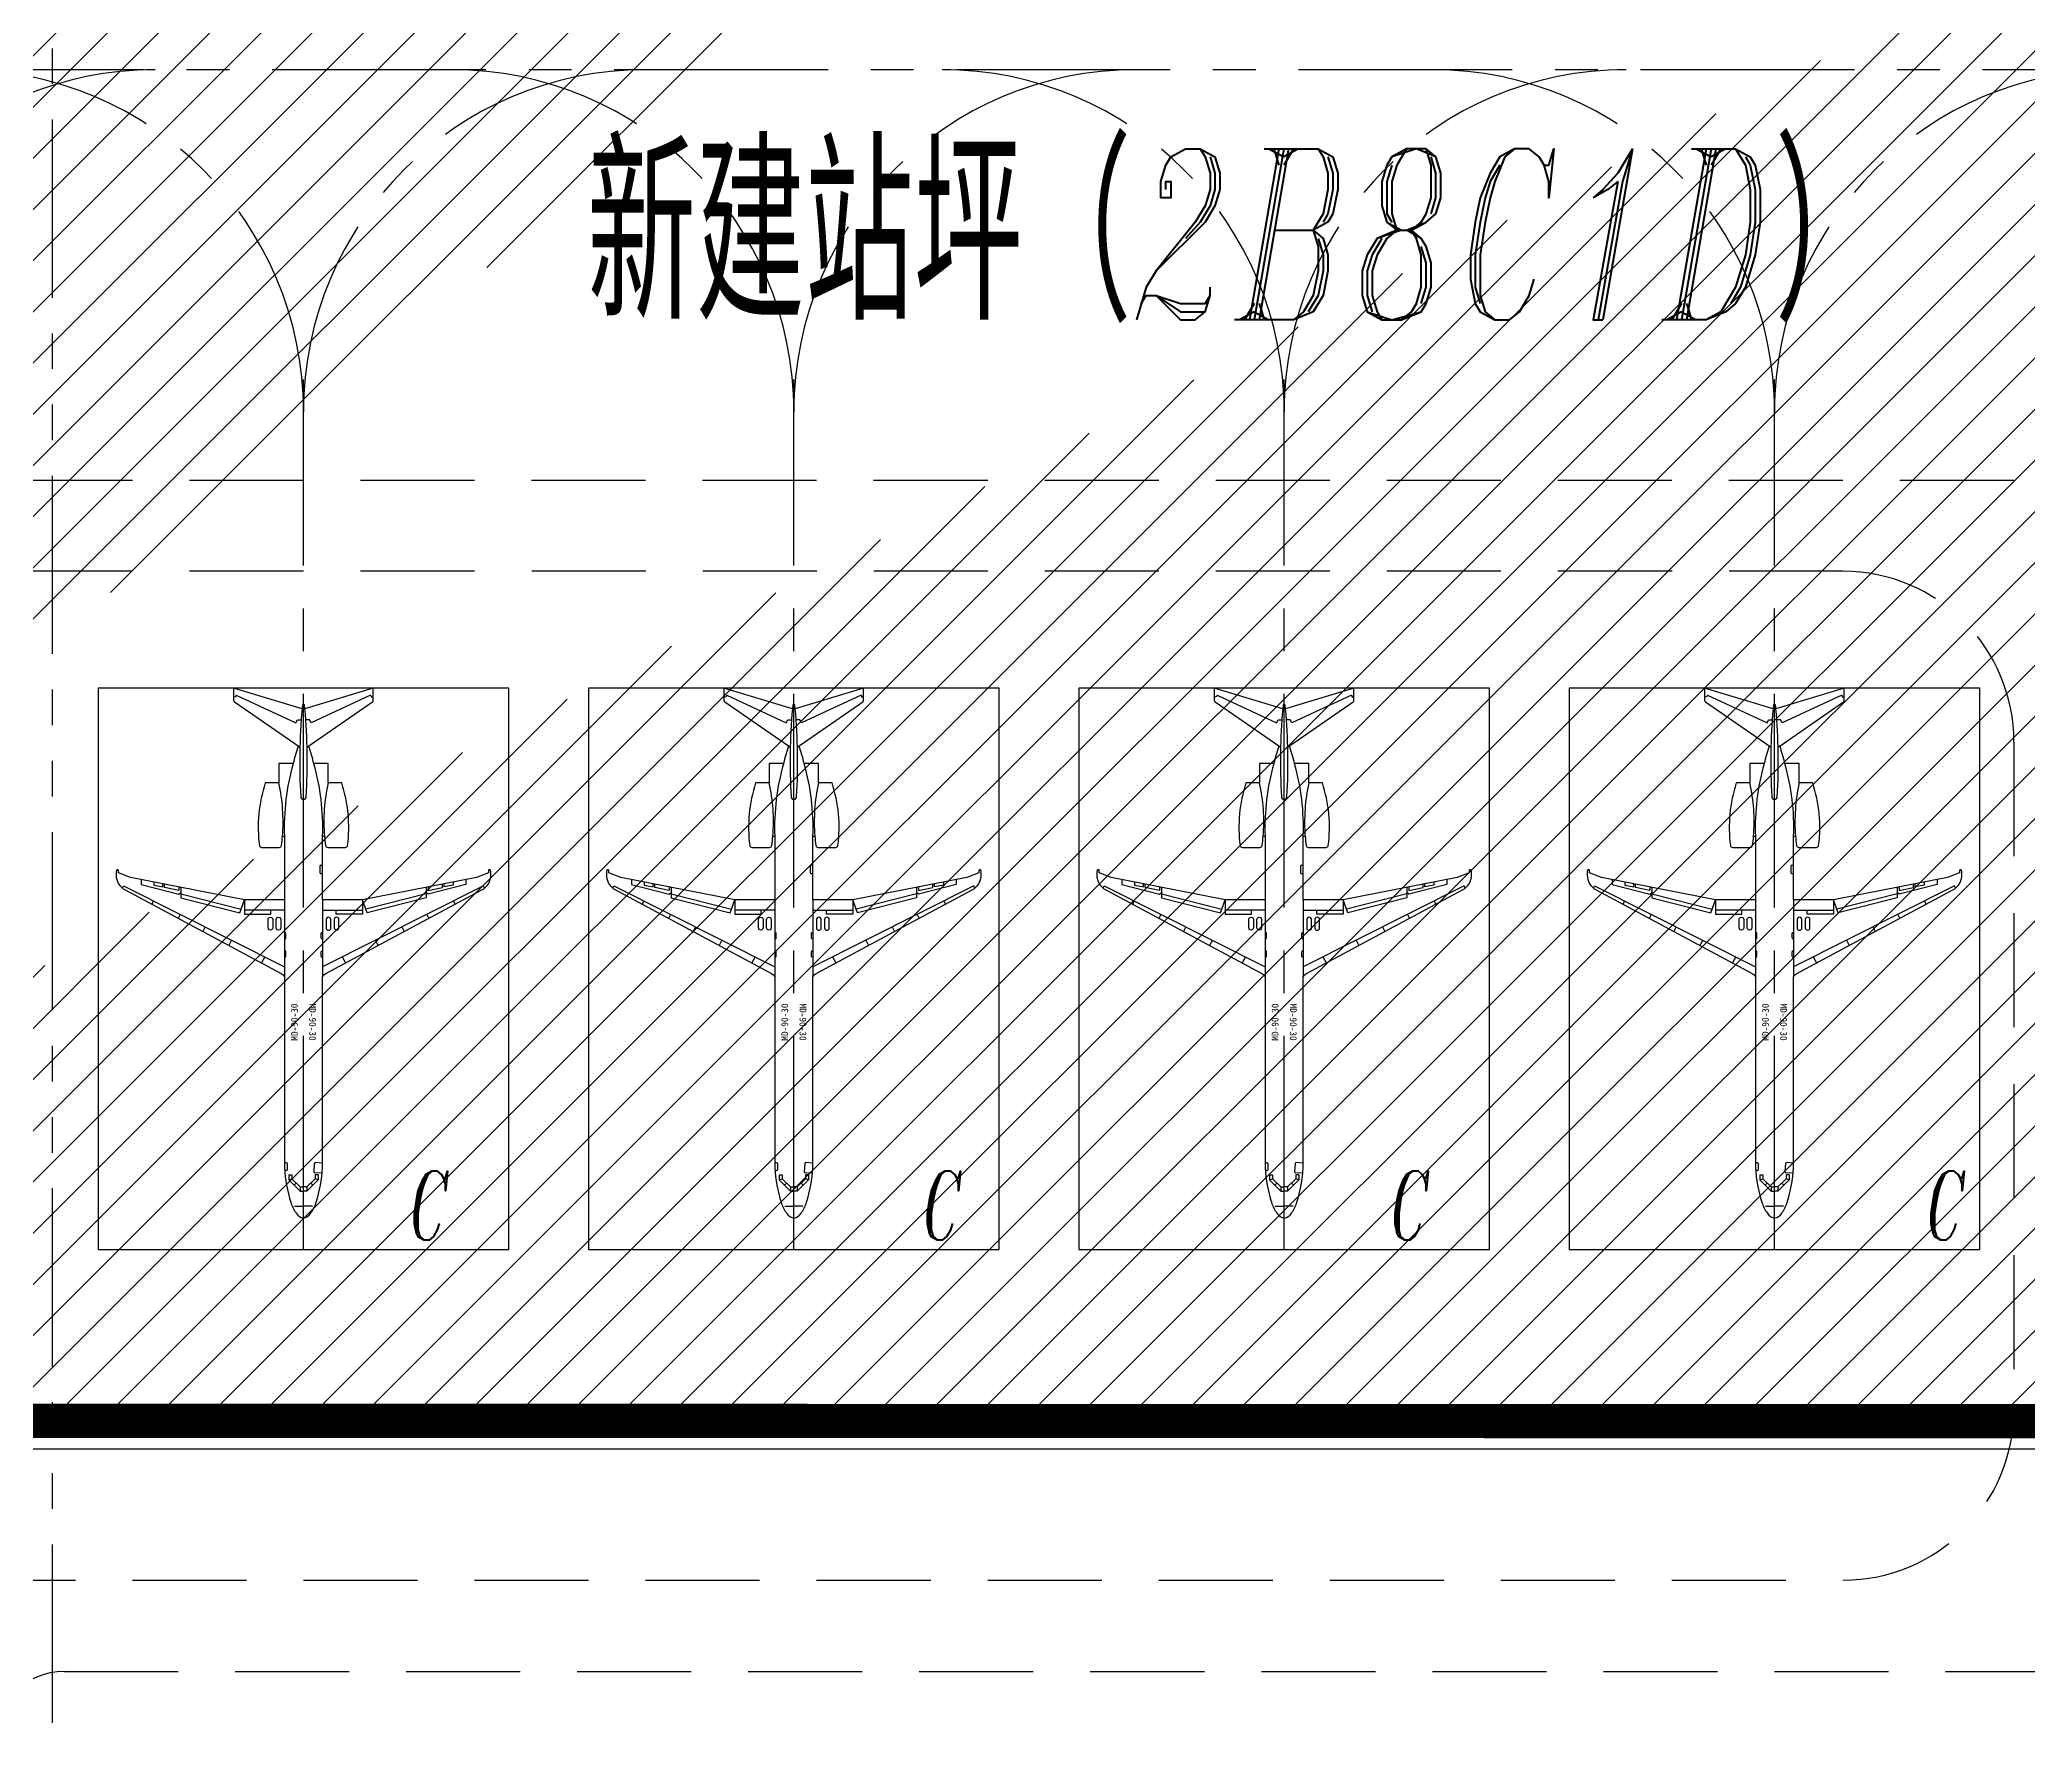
# Model space of a CAD drawing. Header units: millimetres. Extents: x -2699 to 2556, y 623 to 2108.
# Drawn here: x -9.4 to 165, y 1185.8 to 1335.9 of the extents above; entities that cross this region are included whole.
import ezdxf
from ezdxf.enums import TextEntityAlignment as Align

# ---------------------------------------------------------------- set-up
doc = ezdxf.new("R2010")
doc.units = ezdxf.units.MM
for name, pattern in [('CENTER', [2, 1.25, -0.25, 0.25, -0.25]), ('DASHED', [0.75, 0.5, -0.25]), ('PHANTOM2', [1.25, 0.625, -0.125, 0.125, -0.125, 0.125, -0.125])]:
    doc.linetypes.add(name, pattern=pattern)
for name, color, linetype in [('1', 8, 'Continuous'), ('2', 8, 'Continuous'), ('FGW', 8, 'Continuous'), ('HZ', 7, 'Continuous'), ('征地线', 6, 'PHANTOM2'), ('服务车道', 6, 'DASHED'), ('标注wj', 7, 'Continuous'), ('道面边线', 3, 'Continuous'), ('飞机', 8, 'Continuous'), ('飞机滑行线', 1, 'CENTER')]:
    doc.layers.add(name, color=color, linetype=linetype)
doc.layers.add('纵断_分栏线', color=5, linetype='Continuous', lineweight=0)
doc.styles.add('ITALICT', font='italict.shx', dxfattribs={"width": 0.67, "bigfont": 'tssdchn.shx'})
doc.styles.get("Standard").update_dxf_attribs({"font": 'SimSun.ttf'})
doc.dimstyles.new('标注', dxfattribs={"dimtxt": 2.5, "dimasz": 1.2, "dimexe": 0, "dimexo": 0, "dimgap": 0.3, "dimtad": 1, "dimdec": 1, "dimzin": 0, "dimdsep": 46, "dimtxsty": 'Standard', "dimblk": 'ARCHTICK', "dimcen": 0.09, "dimadec": 0, "dimazin": 0, "dimtfac": 1, "dimtdec": 1, "dimtofl": 0, "dimtmove": 0, "dimatfit": 3, "dimldrblk": 'ARCHTICK', "dimfxl": 0, "dimtolj": 1, "dimtzin": 0, "dimarcsym": 0})

# ---------------------------------------------------------------- blocks, each defined once
blk = doc.blocks.new('*U146')
at = {"color": 7}
blk.add_lwpolyline([(-45.28, -6.04), (-41.42, -0.48, 0.015916), (-39.87, -0.91), (-39.87, -2.16), (-38.18, -2.16), (-38.18, -3.35, 0.111009), (-32.69, -3.87, 0.377813), (-32.52, -3.67), (-32.52, -2.13, 0.378085), (-32.69, -1.93, 0.012851), (-33.52, -1.84), (-33.52, -1.68), (-27.93, -1.68), (-27.93, -5.17), (-29.88, -15.18), (-30.28, -16.23), (-30.52, -16.23, 0.490513), (-30.52, -16.4, 0.092414), (-30.26, -16.43), (-30.11, -16.43, 0.276654), (-28.79, -15.64), (-21.46, -1.95, -0.180843), (-21.16, -1.68), (-4.41, -1.68, 0.06315), (-1.39, -1.11, 0.086751), (-0.43, -0.63, 0.216879), (0, 0, 0.216879), (-0.43, 0.63, 0.086751), (-1.39, 1.11, 0.06315), (-4.41, 1.67), (-21.16, 1.67, -0.180843), (-21.46, 1.95), (-28.79, 15.64, 0.276654), (-30.11, 16.43), (-30.26, 16.43, 0.092414), (-30.52, 16.4, 0.490513), (-30.52, 16.23), (-30.28, 16.23), (-29.88, 15.18), (-27.93, 5.17), (-27.93, 1.67), (-33.52, 1.67), (-33.52, 1.84, 0.012851), (-32.69, 1.93, 0.378085), (-32.52, 2.13), (-32.52, 3.67, 0.377813), (-32.69, 3.87, 0.111009), (-38.18, 3.35), (-38.18, 2.16), (-39.87, 2.16), (-39.87, 0.91, 0.015916), (-41.42, 0.48), (-45.28, 6.04, 0.245694), (-45.45, 6.12), (-46.5, 6.12), (-44.68, 0.12, 0.001661), (-45.03, 0.08), (-45.03, 0), (-45.03, -0.08, 0.001661), (-44.68, -0.12), (-46.5, -6.13), (-45.45, -6.13, 0.245694)], format="xyb", close=True, dxfattribs=at)
at = {"layer": '1', "color": 7}
for p, q in [((-28.94, 15.87), (-29.14, 15.78)), ((-29.14, 15.78), (-22.05, 1.67)), ((-29.7, 14.25), (-29.27, 14.25)), ((-29.27, 14.25), (-28.42, 10.93)), ((-29.48, 13.12), (-29.22, 13.12)), ((-29.05, 12.34), (-29.33, 12.34)), ((-29.22, 13.12), (-29.05, 12.34)), ((-27.82, 13.15), (-27.53, 13.3)), ((-29.01, 12.19), (-29.3, 12.19)), ((-29.05, 10.93), (-28.73, 10.93)), ((-29.02, 10.76), (-28.11, 10.76)), ((-28.73, 10.93), (-29.01, 12.19)), ((-28.42, 10.93), (-28.58, 10.76)), ((-28.45, 10.76), (-27.09, 5.47)), ((-28.11, 10.76), (-26.78, 5.58)), ((-26.65, 10.82), (-26.3, 11)), ((-25.54, 8.62), (-25.14, 8.83)), ((-45.87, 5.89), (-45.7, 5.97)), ((-45.87, 5.89), (-43.46, 0.66)), ((-45.7, 5.97), (-45.76, 6.12)), ((-26.78, 5.58), (-27.93, 5.17)), ((-24.38, 6.3), (-23.92, 6.55)), ((-27.93, 5.17), (-26.67, 5.17)), ((-27.02, 1.67), (-27.02, 5.17)), ((-26.67, 5.17), (-26.67, 2.87)), ((-22.92, 3.39), (-22.39, 3.68)), ((-26.67, 2.87), (-27.02, 2.87)), ((-43.46, 0.66), (-43.72, 0.52)), ((-43.72, 0.52), (-43.72, 0.19)), ((-41.42, 0.48), (-41.3, 0.31)), ((-30.96, 1.52), (-30.96, 1.67)), ((-30.86, 1.42), (-30.34, 1.42)), ((-30.24, 1.52), (-30.24, 1.67)), ((-27.93, 1.67), (-21.16, 1.67)), ((-25.04, 1.59), (-25.04, 1.67)), ((-24.58, 1.54), (-24.99, 1.54)), ((-24.53, 1.59), (-24.53, 1.67)), ((-23.42, 1.59), (-23.42, 1.67)), ((-22.96, 1.54), (-23.37, 1.54)), ((-22.91, 1.59), (-22.91, 1.67)), ((-4.83, 1.67), (-4.87, 1.05)), ((-4.77, 0.95), (-4.08, 0.91)), ((-3.94, 1.64), (-3.98, 1)), ((-3.8, 1.29), (-3.35, 1.29)), ((-3.8, 1.29), (-3.8, 1.03)), ((-3.8, 1.03), (-3.44, 1.03)), ((-3.35, 1.29), (-3.44, 1.03)), ((-3.44, 1.03), (-2.74, 0.29)), ((-3.35, 1.29), (-2.38, 0.29)), ((-3.08, 0.65), (-2.9, 0.83)), ((-2.74, 0.29), (-2.74, 0)), ((-2.74, 0.29), (-2.38, 0.29)), ((-2.74, -0.29), (-2.74, 0)), ((-2.38, 0.29), (-2.38, 0)), ((-2.38, -0.29), (-2.38, 0)), ((-1.06, 0.78), (-1.06, 0)), ((-1.06, -0.78), (-1.06, 0)), ((-45.87, -5.89), (-43.46, -0.66)), ((-43.72, -0.52), (-43.72, -0.19)), ((-43.46, -0.66), (-43.72, -0.52)), ((-41.42, -0.48), (-41.3, -0.31)), ((-29.14, -15.78), (-22.05, -1.68)), ((-27.93, -1.68), (-21.16, -1.68)), ((-27.02, -1.68), (-27.02, -5.17)), ((-25.04, -1.59), (-25.04, -1.68)), ((-24.58, -1.54), (-24.99, -1.54)), ((-24.53, -1.59), (-24.53, -1.68)), ((-23.42, -1.59), (-23.42, -1.68)), ((-22.96, -1.54), (-23.37, -1.54)), ((-22.91, -1.59), (-22.91, -1.68)), ((-4.84, -1.51), (-4.84, -1.68)), ((-4.28, -1.41), (-4.74, -1.41)), ((-4.18, -1.51), (-4.18, -1.66)), ((-3.8, -1.03), (-3.44, -1.03)), ((-3.8, -1.29), (-3.8, -1.03)), ((-3.8, -1.29), (-3.35, -1.29)), ((-3.44, -1.03), (-2.74, -0.29)), ((-3.35, -1.29), (-3.44, -1.03)), ((-3.35, -1.29), (-2.38, -0.29)), ((-3.08, -0.65), (-2.9, -0.83)), ((-2.74, -0.29), (-2.38, -0.29)), ((-26.67, -2.87), (-27.02, -2.87)), ((-26.67, -5.17), (-26.67, -2.87)), ((-22.92, -3.39), (-22.39, -3.68)), ((-26.78, -5.58), (-27.93, -5.17)), ((-27.93, -5.17), (-26.67, -5.17)), ((-45.87, -5.89), (-45.7, -5.97)), ((-45.7, -5.97), (-45.76, -6.13)), ((-28.45, -10.76), (-27.09, -5.47)), ((-28.11, -10.76), (-26.78, -5.58)), ((-24.38, -6.3), (-23.92, -6.55)), ((-25.54, -8.62), (-25.14, -8.83)), ((-29.01, -12.19), (-29.3, -12.19)), ((-29.27, -14.25), (-28.42, -10.93)), ((-29.05, -10.93), (-28.73, -10.93)), ((-29.02, -10.76), (-28.11, -10.76)), ((-28.73, -10.93), (-29.01, -12.19)), ((-28.42, -10.93), (-28.58, -10.76)), ((-26.65, -10.82), (-26.3, -11)), ((-29.48, -13.12), (-29.22, -13.12)), ((-29.05, -12.34), (-29.33, -12.34)), ((-29.22, -13.12), (-29.05, -12.34)), ((-27.82, -13.15), (-27.53, -13.3)), ((-29.7, -14.25), (-29.27, -14.25)), ((-28.94, -15.87), (-29.14, -15.78))]:
    blk.add_line(p, q, dxfattribs=at)
for centre, radius, start, end in [((-34.78, 17.88), 16.09, 257.7807, 274.5014), ((-39.99, -52.92), 53.25, 86.7652, 95.048), ((-34.23, -19.12), 20.81, 88.0227, 105.7176), ((-36.98, 0), 0.238, 359.933, 92.4485), ((-36.98, 0), 0.238, 267.5515, 0.067), ((-30.86, 1.52), 0.1, 180, 270), ((-30.34, 1.52), 0.1, 270, 0), ((-24.99, 1.59), 0.05, 180, 270), ((-24.58, 1.59), 0.05, 270, 0), ((-23.37, 1.59), 0.05, 180, 270), ((-22.96, 1.59), 0.05, 270, 0), ((-4.77, 1.05), 0.1, 176.4884, 266.4884), ((-4.08, 1.01), 0.1, 266.4884, 356.4884), ((-39.99, 52.92), 53.25, 264.952, 273.2348), ((-34.23, 19.12), 20.81, 254.2824, 271.9773), ((-24.99, -1.59), 0.05, 90, 180), ((-24.58, -1.59), 0.05, 0, 90), ((-23.37, -1.59), 0.05, 90, 180), ((-22.96, -1.59), 0.05, 0, 90), ((-4.74, -1.51), 0.1, 90, 180), ((-4.28, -1.51), 0.1, 0, 90), ((-34.78, -17.88), 16.09, 85.4986, 102.2193)]:
    blk.add_arc(centre, radius, start, end, dxfattribs=at)
at = {"layer": '2', "color": 7}
for points in [[(-26.19, 2.69), (-25.47, 2.69, 1), (-25.47, 3.11), (-26.19, 3.11, 1)], [(-26.19, 1.98), (-25.47, 1.98, 1), (-25.47, 2.4), (-26.19, 2.4, 1)], [(-26.19, -1.98), (-25.47, -1.98, -1), (-25.47, -2.4), (-26.19, -2.4, -1)], [(-26.19, -2.69), (-25.47, -2.69, -1), (-25.47, -3.11), (-26.19, -3.11, -1)]]:
    blk.add_lwpolyline(points, format="xyb", close=True, dxfattribs=at)
at = {"layer": '1', "color": 7}
blk.add_text('MD-90-30', height=0.6, dxfattribs=at).set_placement((-17.2, 0.8), align=Align.MIDDLE_CENTER)
blk.add_text('MD-90-30', height=0.6, rotation=180, dxfattribs=at).set_placement((-17.2, -0.8), align=Align.MIDDLE_CENTER)
blk = doc.blocks.new('*U147')
at = {"color": 7}
blk.add_lwpolyline([(-45.28, -6.04), (-41.42, -0.48, 0.015916), (-39.87, -0.91), (-39.87, -2.16), (-38.18, -2.16), (-38.18, -3.35, 0.111009), (-32.69, -3.87, 0.377813), (-32.52, -3.67), (-32.52, -2.13, 0.378085), (-32.69, -1.93, 0.012851), (-33.52, -1.84), (-33.52, -1.68), (-27.93, -1.68), (-27.93, -5.17), (-29.88, -15.18), (-30.28, -16.23), (-30.52, -16.23, 0.490513), (-30.52, -16.4, 0.092414), (-30.26, -16.43), (-30.11, -16.43, 0.276654), (-28.79, -15.64), (-21.46, -1.95, -0.180843), (-21.16, -1.68), (-4.41, -1.68, 0.06315), (-1.39, -1.11, 0.086751), (-0.43, -0.63, 0.216879), (0, 0, 0.216879), (-0.43, 0.63, 0.086751), (-1.39, 1.11, 0.06315), (-4.41, 1.67), (-21.16, 1.67, -0.180843), (-21.46, 1.95), (-28.79, 15.64, 0.276654), (-30.11, 16.43), (-30.26, 16.43, 0.092414), (-30.52, 16.4, 0.490513), (-30.52, 16.23), (-30.28, 16.23), (-29.88, 15.18), (-27.93, 5.17), (-27.93, 1.67), (-33.52, 1.67), (-33.52, 1.84, 0.012851), (-32.69, 1.93, 0.378085), (-32.52, 2.13), (-32.52, 3.67, 0.377813), (-32.69, 3.87, 0.111009), (-38.18, 3.35), (-38.18, 2.16), (-39.87, 2.16), (-39.87, 0.91, 0.015916), (-41.42, 0.48), (-45.28, 6.04, 0.245694), (-45.45, 6.12), (-46.5, 6.12), (-44.68, 0.12, 0.001661), (-45.03, 0.08), (-45.03, 0), (-45.03, -0.08, 0.001661), (-44.68, -0.12), (-46.5, -6.13), (-45.45, -6.13, 0.245694)], format="xyb", close=True, dxfattribs=at)
at = {"layer": '1', "color": 7}
for p, q in [((-28.94, 15.87), (-29.14, 15.78)), ((-29.14, 15.78), (-22.05, 1.67)), ((-29.7, 14.25), (-29.27, 14.25)), ((-29.27, 14.25), (-28.42, 10.93)), ((-29.48, 13.12), (-29.22, 13.12)), ((-29.05, 12.34), (-29.33, 12.34)), ((-29.22, 13.12), (-29.05, 12.34)), ((-27.82, 13.15), (-27.53, 13.3)), ((-29.01, 12.19), (-29.3, 12.19)), ((-29.05, 10.93), (-28.73, 10.93)), ((-29.02, 10.76), (-28.11, 10.76)), ((-28.73, 10.93), (-29.01, 12.19)), ((-28.42, 10.93), (-28.58, 10.76)), ((-28.45, 10.76), (-27.09, 5.47)), ((-28.11, 10.76), (-26.78, 5.58)), ((-26.65, 10.82), (-26.3, 11)), ((-25.54, 8.62), (-25.14, 8.83)), ((-45.87, 5.89), (-45.7, 5.97)), ((-45.87, 5.89), (-43.46, 0.66)), ((-45.7, 5.97), (-45.76, 6.12)), ((-26.78, 5.58), (-27.93, 5.17)), ((-24.38, 6.3), (-23.92, 6.55)), ((-27.93, 5.17), (-26.67, 5.17)), ((-27.02, 1.67), (-27.02, 5.17)), ((-26.67, 5.17), (-26.67, 2.87)), ((-22.92, 3.39), (-22.39, 3.68)), ((-26.67, 2.87), (-27.02, 2.87)), ((-43.46, 0.66), (-43.72, 0.52)), ((-43.72, 0.52), (-43.72, 0.19)), ((-41.42, 0.48), (-41.3, 0.31)), ((-30.96, 1.52), (-30.96, 1.67)), ((-30.86, 1.42), (-30.34, 1.42)), ((-30.24, 1.52), (-30.24, 1.67)), ((-27.93, 1.67), (-21.16, 1.67)), ((-25.04, 1.59), (-25.04, 1.67)), ((-24.58, 1.54), (-24.99, 1.54)), ((-24.53, 1.59), (-24.53, 1.67)), ((-23.42, 1.59), (-23.42, 1.67)), ((-22.96, 1.54), (-23.37, 1.54)), ((-22.91, 1.59), (-22.91, 1.67)), ((-4.83, 1.67), (-4.87, 1.05)), ((-4.77, 0.95), (-4.08, 0.91)), ((-3.94, 1.64), (-3.98, 1)), ((-3.8, 1.29), (-3.35, 1.29)), ((-3.8, 1.29), (-3.8, 1.03)), ((-3.8, 1.03), (-3.44, 1.03)), ((-3.35, 1.29), (-3.44, 1.03)), ((-3.44, 1.03), (-2.74, 0.29)), ((-3.35, 1.29), (-2.38, 0.29)), ((-3.08, 0.65), (-2.9, 0.83)), ((-2.74, 0.29), (-2.74, 0)), ((-2.74, 0.29), (-2.38, 0.29)), ((-2.74, -0.29), (-2.74, 0)), ((-2.38, 0.29), (-2.38, 0)), ((-2.38, -0.29), (-2.38, 0)), ((-1.06, 0.78), (-1.06, 0)), ((-1.06, -0.78), (-1.06, 0)), ((-45.87, -5.89), (-43.46, -0.66)), ((-43.72, -0.52), (-43.72, -0.19)), ((-43.46, -0.66), (-43.72, -0.52)), ((-41.42, -0.48), (-41.3, -0.31)), ((-29.14, -15.78), (-22.05, -1.68)), ((-27.93, -1.68), (-21.16, -1.68)), ((-27.02, -1.68), (-27.02, -5.17)), ((-25.04, -1.59), (-25.04, -1.68)), ((-24.58, -1.54), (-24.99, -1.54)), ((-24.53, -1.59), (-24.53, -1.68)), ((-23.42, -1.59), (-23.42, -1.68)), ((-22.96, -1.54), (-23.37, -1.54)), ((-22.91, -1.59), (-22.91, -1.68)), ((-4.84, -1.51), (-4.84, -1.68)), ((-4.28, -1.41), (-4.74, -1.41)), ((-4.18, -1.51), (-4.18, -1.66)), ((-3.8, -1.03), (-3.44, -1.03)), ((-3.8, -1.29), (-3.8, -1.03)), ((-3.8, -1.29), (-3.35, -1.29)), ((-3.44, -1.03), (-2.74, -0.29)), ((-3.35, -1.29), (-3.44, -1.03)), ((-3.35, -1.29), (-2.38, -0.29)), ((-3.08, -0.65), (-2.9, -0.83)), ((-2.74, -0.29), (-2.38, -0.29)), ((-26.67, -2.87), (-27.02, -2.87)), ((-26.67, -5.17), (-26.67, -2.87)), ((-22.92, -3.39), (-22.39, -3.68)), ((-26.78, -5.58), (-27.93, -5.17)), ((-27.93, -5.17), (-26.67, -5.17)), ((-45.87, -5.89), (-45.7, -5.97)), ((-45.7, -5.97), (-45.76, -6.13)), ((-28.45, -10.76), (-27.09, -5.47)), ((-28.11, -10.76), (-26.78, -5.58)), ((-24.38, -6.3), (-23.92, -6.55)), ((-25.54, -8.62), (-25.14, -8.83)), ((-29.01, -12.19), (-29.3, -12.19)), ((-29.27, -14.25), (-28.42, -10.93)), ((-29.05, -10.93), (-28.73, -10.93)), ((-29.02, -10.76), (-28.11, -10.76)), ((-28.73, -10.93), (-29.01, -12.19)), ((-28.42, -10.93), (-28.58, -10.76)), ((-26.65, -10.82), (-26.3, -11)), ((-29.48, -13.12), (-29.22, -13.12)), ((-29.05, -12.34), (-29.33, -12.34)), ((-29.22, -13.12), (-29.05, -12.34)), ((-27.82, -13.15), (-27.53, -13.3)), ((-29.7, -14.25), (-29.27, -14.25)), ((-28.94, -15.87), (-29.14, -15.78))]:
    blk.add_line(p, q, dxfattribs=at)
for centre, radius, start, end in [((-34.78, 17.88), 16.09, 257.7807, 274.5014), ((-39.99, -52.92), 53.25, 86.7652, 95.048), ((-34.23, -19.12), 20.81, 88.0227, 105.7176), ((-36.98, 0), 0.238, 359.933, 92.4485), ((-36.98, 0), 0.238, 267.5515, 0.067), ((-30.86, 1.52), 0.1, 180, 270), ((-30.34, 1.52), 0.1, 270, 0), ((-24.99, 1.59), 0.05, 180, 270), ((-24.58, 1.59), 0.05, 270, 0), ((-23.37, 1.59), 0.05, 180, 270), ((-22.96, 1.59), 0.05, 270, 0), ((-4.77, 1.05), 0.1, 176.4884, 266.4884), ((-4.08, 1.01), 0.1, 266.4884, 356.4884), ((-39.99, 52.92), 53.25, 264.952, 273.2348), ((-34.23, 19.12), 20.81, 254.2824, 271.9773), ((-24.99, -1.59), 0.05, 90, 180), ((-24.58, -1.59), 0.05, 0, 90), ((-23.37, -1.59), 0.05, 90, 180), ((-22.96, -1.59), 0.05, 0, 90), ((-4.74, -1.51), 0.1, 90, 180), ((-4.28, -1.51), 0.1, 0, 90), ((-34.78, -17.88), 16.09, 85.4986, 102.2193)]:
    blk.add_arc(centre, radius, start, end, dxfattribs=at)
at = {"layer": '2', "color": 7}
for points in [[(-26.19, 2.69), (-25.47, 2.69, 1), (-25.47, 3.11), (-26.19, 3.11, 1)], [(-26.19, 1.98), (-25.47, 1.98, 1), (-25.47, 2.4), (-26.19, 2.4, 1)], [(-26.19, -1.98), (-25.47, -1.98, -1), (-25.47, -2.4), (-26.19, -2.4, -1)], [(-26.19, -2.69), (-25.47, -2.69, -1), (-25.47, -3.11), (-26.19, -3.11, -1)]]:
    blk.add_lwpolyline(points, format="xyb", close=True, dxfattribs=at)
at = {"layer": '1', "color": 7}
blk.add_text('MD-90-30', height=0.6, dxfattribs=at).set_placement((-17.2, 0.8), align=Align.MIDDLE_CENTER)
blk.add_text('MD-90-30', height=0.6, rotation=180, dxfattribs=at).set_placement((-17.2, -0.8), align=Align.MIDDLE_CENTER)
blk = doc.blocks.new('*U148')
at = {"color": 7}
blk.add_lwpolyline([(-45.28, -6.04), (-41.42, -0.48, 0.015916), (-39.87, -0.91), (-39.87, -2.16), (-38.18, -2.16), (-38.18, -3.35, 0.111009), (-32.69, -3.87, 0.377813), (-32.52, -3.67), (-32.52, -2.13, 0.378085), (-32.69, -1.93, 0.012851), (-33.52, -1.84), (-33.52, -1.68), (-27.93, -1.68), (-27.93, -5.17), (-29.88, -15.18), (-30.28, -16.23), (-30.52, -16.23, 0.490513), (-30.52, -16.4, 0.092414), (-30.26, -16.43), (-30.11, -16.43, 0.276654), (-28.79, -15.64), (-21.46, -1.95, -0.180843), (-21.16, -1.68), (-4.41, -1.68, 0.06315), (-1.39, -1.11, 0.086751), (-0.43, -0.63, 0.216879), (0, 0, 0.216879), (-0.43, 0.63, 0.086751), (-1.39, 1.11, 0.06315), (-4.41, 1.67), (-21.16, 1.67, -0.180843), (-21.46, 1.95), (-28.79, 15.64, 0.276654), (-30.11, 16.43), (-30.26, 16.43, 0.092414), (-30.52, 16.4, 0.490513), (-30.52, 16.23), (-30.28, 16.23), (-29.88, 15.18), (-27.93, 5.17), (-27.93, 1.67), (-33.52, 1.67), (-33.52, 1.84, 0.012851), (-32.69, 1.93, 0.378085), (-32.52, 2.13), (-32.52, 3.67, 0.377813), (-32.69, 3.87, 0.111009), (-38.18, 3.35), (-38.18, 2.16), (-39.87, 2.16), (-39.87, 0.91, 0.015916), (-41.42, 0.48), (-45.28, 6.04, 0.245694), (-45.45, 6.12), (-46.5, 6.12), (-44.68, 0.12, 0.001661), (-45.03, 0.08), (-45.03, 0), (-45.03, -0.08, 0.001661), (-44.68, -0.12), (-46.5, -6.13), (-45.45, -6.13, 0.245694)], format="xyb", close=True, dxfattribs=at)
at = {"layer": '1', "color": 7}
for p, q in [((-28.94, 15.87), (-29.14, 15.78)), ((-29.14, 15.78), (-22.05, 1.67)), ((-29.7, 14.25), (-29.27, 14.25)), ((-29.27, 14.25), (-28.42, 10.93)), ((-29.48, 13.12), (-29.22, 13.12)), ((-29.05, 12.34), (-29.33, 12.34)), ((-29.22, 13.12), (-29.05, 12.34)), ((-27.82, 13.15), (-27.53, 13.3)), ((-29.01, 12.19), (-29.3, 12.19)), ((-29.05, 10.93), (-28.73, 10.93)), ((-29.02, 10.76), (-28.11, 10.76)), ((-28.73, 10.93), (-29.01, 12.19)), ((-28.42, 10.93), (-28.58, 10.76)), ((-28.45, 10.76), (-27.09, 5.47)), ((-28.11, 10.76), (-26.78, 5.58)), ((-26.65, 10.82), (-26.3, 11)), ((-25.54, 8.62), (-25.14, 8.83)), ((-45.87, 5.89), (-45.7, 5.97)), ((-45.87, 5.89), (-43.46, 0.66)), ((-45.7, 5.97), (-45.76, 6.12)), ((-26.78, 5.58), (-27.93, 5.17)), ((-24.38, 6.3), (-23.92, 6.55)), ((-27.93, 5.17), (-26.67, 5.17)), ((-27.02, 1.67), (-27.02, 5.17)), ((-26.67, 5.17), (-26.67, 2.87)), ((-22.92, 3.39), (-22.39, 3.68)), ((-26.67, 2.87), (-27.02, 2.87)), ((-43.46, 0.66), (-43.72, 0.52)), ((-43.72, 0.52), (-43.72, 0.19)), ((-41.42, 0.48), (-41.3, 0.31)), ((-30.96, 1.52), (-30.96, 1.67)), ((-30.86, 1.42), (-30.34, 1.42)), ((-30.24, 1.52), (-30.24, 1.67)), ((-27.93, 1.67), (-21.16, 1.67)), ((-25.04, 1.59), (-25.04, 1.67)), ((-24.58, 1.54), (-24.99, 1.54)), ((-24.53, 1.59), (-24.53, 1.67)), ((-23.42, 1.59), (-23.42, 1.67)), ((-22.96, 1.54), (-23.37, 1.54)), ((-22.91, 1.59), (-22.91, 1.67)), ((-4.83, 1.67), (-4.87, 1.05)), ((-4.77, 0.95), (-4.08, 0.91)), ((-3.94, 1.64), (-3.98, 1)), ((-3.8, 1.29), (-3.35, 1.29)), ((-3.8, 1.29), (-3.8, 1.03)), ((-3.8, 1.03), (-3.44, 1.03)), ((-3.35, 1.29), (-3.44, 1.03)), ((-3.44, 1.03), (-2.74, 0.29)), ((-3.35, 1.29), (-2.38, 0.29)), ((-3.08, 0.65), (-2.9, 0.83)), ((-2.74, 0.29), (-2.74, 0)), ((-2.74, 0.29), (-2.38, 0.29)), ((-2.74, -0.29), (-2.74, 0)), ((-2.38, 0.29), (-2.38, 0)), ((-2.38, -0.29), (-2.38, 0)), ((-1.06, 0.78), (-1.06, 0)), ((-1.06, -0.78), (-1.06, 0)), ((-45.87, -5.89), (-43.46, -0.66)), ((-43.72, -0.52), (-43.72, -0.19)), ((-43.46, -0.66), (-43.72, -0.52)), ((-41.42, -0.48), (-41.3, -0.31)), ((-29.14, -15.78), (-22.05, -1.68)), ((-27.93, -1.68), (-21.16, -1.68)), ((-27.02, -1.68), (-27.02, -5.17)), ((-25.04, -1.59), (-25.04, -1.68)), ((-24.58, -1.54), (-24.99, -1.54)), ((-24.53, -1.59), (-24.53, -1.68)), ((-23.42, -1.59), (-23.42, -1.68)), ((-22.96, -1.54), (-23.37, -1.54)), ((-22.91, -1.59), (-22.91, -1.68)), ((-4.84, -1.51), (-4.84, -1.68)), ((-4.28, -1.41), (-4.74, -1.41)), ((-4.18, -1.51), (-4.18, -1.66)), ((-3.8, -1.03), (-3.44, -1.03)), ((-3.8, -1.29), (-3.8, -1.03)), ((-3.8, -1.29), (-3.35, -1.29)), ((-3.44, -1.03), (-2.74, -0.29)), ((-3.35, -1.29), (-3.44, -1.03)), ((-3.35, -1.29), (-2.38, -0.29)), ((-3.08, -0.65), (-2.9, -0.83)), ((-2.74, -0.29), (-2.38, -0.29)), ((-26.67, -2.87), (-27.02, -2.87)), ((-26.67, -5.17), (-26.67, -2.87)), ((-22.92, -3.39), (-22.39, -3.68)), ((-26.78, -5.58), (-27.93, -5.17)), ((-27.93, -5.17), (-26.67, -5.17)), ((-45.87, -5.89), (-45.7, -5.97)), ((-45.7, -5.97), (-45.76, -6.13)), ((-28.45, -10.76), (-27.09, -5.47)), ((-28.11, -10.76), (-26.78, -5.58)), ((-24.38, -6.3), (-23.92, -6.55)), ((-25.54, -8.62), (-25.14, -8.83)), ((-29.01, -12.19), (-29.3, -12.19)), ((-29.27, -14.25), (-28.42, -10.93)), ((-29.05, -10.93), (-28.73, -10.93)), ((-29.02, -10.76), (-28.11, -10.76)), ((-28.73, -10.93), (-29.01, -12.19)), ((-28.42, -10.93), (-28.58, -10.76)), ((-26.65, -10.82), (-26.3, -11)), ((-29.48, -13.12), (-29.22, -13.12)), ((-29.05, -12.34), (-29.33, -12.34)), ((-29.22, -13.12), (-29.05, -12.34)), ((-27.82, -13.15), (-27.53, -13.3)), ((-29.7, -14.25), (-29.27, -14.25)), ((-28.94, -15.87), (-29.14, -15.78))]:
    blk.add_line(p, q, dxfattribs=at)
for centre, radius, start, end in [((-34.78, 17.88), 16.09, 257.7807, 274.5014), ((-39.99, -52.92), 53.25, 86.7652, 95.048), ((-34.23, -19.12), 20.81, 88.0227, 105.7176), ((-36.98, 0), 0.238, 359.933, 92.4485), ((-36.98, 0), 0.238, 267.5515, 0.067), ((-30.86, 1.52), 0.1, 180, 270), ((-30.34, 1.52), 0.1, 270, 0), ((-24.99, 1.59), 0.05, 180, 270), ((-24.58, 1.59), 0.05, 270, 0), ((-23.37, 1.59), 0.05, 180, 270), ((-22.96, 1.59), 0.05, 270, 0), ((-4.77, 1.05), 0.1, 176.4884, 266.4884), ((-4.08, 1.01), 0.1, 266.4884, 356.4884), ((-39.99, 52.92), 53.25, 264.952, 273.2348), ((-34.23, 19.12), 20.81, 254.2824, 271.9773), ((-24.99, -1.59), 0.05, 90, 180), ((-24.58, -1.59), 0.05, 0, 90), ((-23.37, -1.59), 0.05, 90, 180), ((-22.96, -1.59), 0.05, 0, 90), ((-4.74, -1.51), 0.1, 90, 180), ((-4.28, -1.51), 0.1, 0, 90), ((-34.78, -17.88), 16.09, 85.4986, 102.2193)]:
    blk.add_arc(centre, radius, start, end, dxfattribs=at)
at = {"layer": '2', "color": 7}
for points in [[(-26.19, 2.69), (-25.47, 2.69, 1), (-25.47, 3.11), (-26.19, 3.11, 1)], [(-26.19, 1.98), (-25.47, 1.98, 1), (-25.47, 2.4), (-26.19, 2.4, 1)], [(-26.19, -1.98), (-25.47, -1.98, -1), (-25.47, -2.4), (-26.19, -2.4, -1)], [(-26.19, -2.69), (-25.47, -2.69, -1), (-25.47, -3.11), (-26.19, -3.11, -1)]]:
    blk.add_lwpolyline(points, format="xyb", close=True, dxfattribs=at)
at = {"layer": '1', "color": 7}
blk.add_text('MD-90-30', height=0.6, dxfattribs=at).set_placement((-17.2, 0.8), align=Align.MIDDLE_CENTER)
blk.add_text('MD-90-30', height=0.6, rotation=180, dxfattribs=at).set_placement((-17.2, -0.8), align=Align.MIDDLE_CENTER)
blk = doc.blocks.new('*U149')
at = {"color": 7}
blk.add_lwpolyline([(-45.28, -6.04), (-41.42, -0.48, 0.015916), (-39.87, -0.91), (-39.87, -2.16), (-38.18, -2.16), (-38.18, -3.35, 0.111009), (-32.69, -3.87, 0.377813), (-32.52, -3.67), (-32.52, -2.13, 0.378085), (-32.69, -1.93, 0.012851), (-33.52, -1.84), (-33.52, -1.68), (-27.93, -1.68), (-27.93, -5.17), (-29.88, -15.18), (-30.28, -16.23), (-30.52, -16.23, 0.490513), (-30.52, -16.4, 0.092414), (-30.26, -16.43), (-30.11, -16.43, 0.276654), (-28.79, -15.64), (-21.46, -1.95, -0.180843), (-21.16, -1.68), (-4.41, -1.68, 0.06315), (-1.39, -1.11, 0.086751), (-0.43, -0.63, 0.216879), (0, 0, 0.216879), (-0.43, 0.63, 0.086751), (-1.39, 1.11, 0.06315), (-4.41, 1.67), (-21.16, 1.67, -0.180843), (-21.46, 1.95), (-28.79, 15.64, 0.276654), (-30.11, 16.43), (-30.26, 16.43, 0.092414), (-30.52, 16.4, 0.490513), (-30.52, 16.23), (-30.28, 16.23), (-29.88, 15.18), (-27.93, 5.17), (-27.93, 1.67), (-33.52, 1.67), (-33.52, 1.84, 0.012851), (-32.69, 1.93, 0.378085), (-32.52, 2.13), (-32.52, 3.67, 0.377813), (-32.69, 3.87, 0.111009), (-38.18, 3.35), (-38.18, 2.16), (-39.87, 2.16), (-39.87, 0.91, 0.015916), (-41.42, 0.48), (-45.28, 6.04, 0.245694), (-45.45, 6.12), (-46.5, 6.12), (-44.68, 0.12, 0.001661), (-45.03, 0.08), (-45.03, 0), (-45.03, -0.08, 0.001661), (-44.68, -0.12), (-46.5, -6.13), (-45.45, -6.13, 0.245694)], format="xyb", close=True, dxfattribs=at)
at = {"layer": '1', "color": 7}
for p, q in [((-28.94, 15.87), (-29.14, 15.78)), ((-29.14, 15.78), (-22.05, 1.67)), ((-29.7, 14.25), (-29.27, 14.25)), ((-29.27, 14.25), (-28.42, 10.93)), ((-29.48, 13.12), (-29.22, 13.12)), ((-29.05, 12.34), (-29.33, 12.34)), ((-29.22, 13.12), (-29.05, 12.34)), ((-27.82, 13.15), (-27.53, 13.3)), ((-29.01, 12.19), (-29.3, 12.19)), ((-29.05, 10.93), (-28.73, 10.93)), ((-29.02, 10.76), (-28.11, 10.76)), ((-28.73, 10.93), (-29.01, 12.19)), ((-28.42, 10.93), (-28.58, 10.76)), ((-28.45, 10.76), (-27.09, 5.47)), ((-28.11, 10.76), (-26.78, 5.58)), ((-26.65, 10.82), (-26.3, 11)), ((-25.54, 8.62), (-25.14, 8.83)), ((-45.87, 5.89), (-45.7, 5.97)), ((-45.87, 5.89), (-43.46, 0.66)), ((-45.7, 5.97), (-45.76, 6.12)), ((-26.78, 5.58), (-27.93, 5.17)), ((-24.38, 6.3), (-23.92, 6.55)), ((-27.93, 5.17), (-26.67, 5.17)), ((-27.02, 1.67), (-27.02, 5.17)), ((-26.67, 5.17), (-26.67, 2.87)), ((-22.92, 3.39), (-22.39, 3.68)), ((-26.67, 2.87), (-27.02, 2.87)), ((-43.46, 0.66), (-43.72, 0.52)), ((-43.72, 0.52), (-43.72, 0.19)), ((-41.42, 0.48), (-41.3, 0.31)), ((-30.96, 1.52), (-30.96, 1.67)), ((-30.86, 1.42), (-30.34, 1.42)), ((-30.24, 1.52), (-30.24, 1.67)), ((-27.93, 1.67), (-21.16, 1.67)), ((-25.04, 1.59), (-25.04, 1.67)), ((-24.58, 1.54), (-24.99, 1.54)), ((-24.53, 1.59), (-24.53, 1.67)), ((-23.42, 1.59), (-23.42, 1.67)), ((-22.96, 1.54), (-23.37, 1.54)), ((-22.91, 1.59), (-22.91, 1.67)), ((-4.83, 1.67), (-4.87, 1.05)), ((-4.77, 0.95), (-4.08, 0.91)), ((-3.94, 1.64), (-3.98, 1)), ((-3.8, 1.29), (-3.35, 1.29)), ((-3.8, 1.29), (-3.8, 1.03)), ((-3.8, 1.03), (-3.44, 1.03)), ((-3.35, 1.29), (-3.44, 1.03)), ((-3.44, 1.03), (-2.74, 0.29)), ((-3.35, 1.29), (-2.38, 0.29)), ((-3.08, 0.65), (-2.9, 0.83)), ((-2.74, 0.29), (-2.74, 0)), ((-2.74, 0.29), (-2.38, 0.29)), ((-2.74, -0.29), (-2.74, 0)), ((-2.38, 0.29), (-2.38, 0)), ((-2.38, -0.29), (-2.38, 0)), ((-1.06, 0.78), (-1.06, 0)), ((-1.06, -0.78), (-1.06, 0)), ((-45.87, -5.89), (-43.46, -0.66)), ((-43.72, -0.52), (-43.72, -0.19)), ((-43.46, -0.66), (-43.72, -0.52)), ((-41.42, -0.48), (-41.3, -0.31)), ((-29.14, -15.78), (-22.05, -1.68)), ((-27.93, -1.68), (-21.16, -1.68)), ((-27.02, -1.68), (-27.02, -5.17)), ((-25.04, -1.59), (-25.04, -1.68)), ((-24.58, -1.54), (-24.99, -1.54)), ((-24.53, -1.59), (-24.53, -1.68)), ((-23.42, -1.59), (-23.42, -1.68)), ((-22.96, -1.54), (-23.37, -1.54)), ((-22.91, -1.59), (-22.91, -1.68)), ((-4.84, -1.51), (-4.84, -1.68)), ((-4.28, -1.41), (-4.74, -1.41)), ((-4.18, -1.51), (-4.18, -1.66)), ((-3.8, -1.03), (-3.44, -1.03)), ((-3.8, -1.29), (-3.8, -1.03)), ((-3.8, -1.29), (-3.35, -1.29)), ((-3.44, -1.03), (-2.74, -0.29)), ((-3.35, -1.29), (-3.44, -1.03)), ((-3.35, -1.29), (-2.38, -0.29)), ((-3.08, -0.65), (-2.9, -0.83)), ((-2.74, -0.29), (-2.38, -0.29)), ((-26.67, -2.87), (-27.02, -2.87)), ((-26.67, -5.17), (-26.67, -2.87)), ((-22.92, -3.39), (-22.39, -3.68)), ((-26.78, -5.58), (-27.93, -5.17)), ((-27.93, -5.17), (-26.67, -5.17)), ((-45.87, -5.89), (-45.7, -5.97)), ((-45.7, -5.97), (-45.76, -6.13)), ((-28.45, -10.76), (-27.09, -5.47)), ((-28.11, -10.76), (-26.78, -5.58)), ((-24.38, -6.3), (-23.92, -6.55)), ((-25.54, -8.62), (-25.14, -8.83)), ((-29.01, -12.19), (-29.3, -12.19)), ((-29.27, -14.25), (-28.42, -10.93)), ((-29.05, -10.93), (-28.73, -10.93)), ((-29.02, -10.76), (-28.11, -10.76)), ((-28.73, -10.93), (-29.01, -12.19)), ((-28.42, -10.93), (-28.58, -10.76)), ((-26.65, -10.82), (-26.3, -11)), ((-29.48, -13.12), (-29.22, -13.12)), ((-29.05, -12.34), (-29.33, -12.34)), ((-29.22, -13.12), (-29.05, -12.34)), ((-27.82, -13.15), (-27.53, -13.3)), ((-29.7, -14.25), (-29.27, -14.25)), ((-28.94, -15.87), (-29.14, -15.78))]:
    blk.add_line(p, q, dxfattribs=at)
for centre, radius, start, end in [((-34.78, 17.88), 16.09, 257.7807, 274.5014), ((-39.99, -52.92), 53.25, 86.7652, 95.048), ((-34.23, -19.12), 20.81, 88.0227, 105.7176), ((-36.98, 0), 0.238, 359.933, 92.4485), ((-36.98, 0), 0.238, 267.5515, 0.067), ((-30.86, 1.52), 0.1, 180, 270), ((-30.34, 1.52), 0.1, 270, 0), ((-24.99, 1.59), 0.05, 180, 270), ((-24.58, 1.59), 0.05, 270, 0), ((-23.37, 1.59), 0.05, 180, 270), ((-22.96, 1.59), 0.05, 270, 0), ((-4.77, 1.05), 0.1, 176.4884, 266.4884), ((-4.08, 1.01), 0.1, 266.4884, 356.4884), ((-39.99, 52.92), 53.25, 264.952, 273.2348), ((-34.23, 19.12), 20.81, 254.2824, 271.9773), ((-24.99, -1.59), 0.05, 90, 180), ((-24.58, -1.59), 0.05, 0, 90), ((-23.37, -1.59), 0.05, 90, 180), ((-22.96, -1.59), 0.05, 0, 90), ((-4.74, -1.51), 0.1, 90, 180), ((-4.28, -1.51), 0.1, 0, 90), ((-34.78, -17.88), 16.09, 85.4986, 102.2193)]:
    blk.add_arc(centre, radius, start, end, dxfattribs=at)
at = {"layer": '2', "color": 7}
for points in [[(-26.19, 2.69), (-25.47, 2.69, 1), (-25.47, 3.11), (-26.19, 3.11, 1)], [(-26.19, 1.98), (-25.47, 1.98, 1), (-25.47, 2.4), (-26.19, 2.4, 1)], [(-26.19, -1.98), (-25.47, -1.98, -1), (-25.47, -2.4), (-26.19, -2.4, -1)], [(-26.19, -2.69), (-25.47, -2.69, -1), (-25.47, -3.11), (-26.19, -3.11, -1)]]:
    blk.add_lwpolyline(points, format="xyb", close=True, dxfattribs=at)
at = {"layer": '1', "color": 7}
blk.add_text('MD-90-30', height=0.6, dxfattribs=at).set_placement((-17.2, 0.8), align=Align.MIDDLE_CENTER)
blk.add_text('MD-90-30', height=0.6, rotation=180, dxfattribs=at).set_placement((-17.2, -0.8), align=Align.MIDDLE_CENTER)
blk = doc.blocks.new('_ArchTick')
at = {"color": 0, "linetype": 'ByBlock', "const_width": 0.15}
blk.add_lwpolyline([(-0.5, -0.5), (0.5, 0.5)], dxfattribs=at)
blk = doc.blocks.new('*D174')
at = {"layer": 'Defpoints', "color": 0, "transparency": 16777216}
for p in [(419.76, 1363.33), (-87.24, 1303.49), (419.76, 1295.44)]:
    blk.add_point(p, dxfattribs=at)
at = {"layer": '标注wj', "color": 0, "lineweight": -2, "transparency": 16777216}
for p, q in [((-87.24, 1303.49), (-87.24, 1363.33)), ((-87.24, 1363.33), (419.76, 1363.33)), ((419.76, 1295.44), (419.76, 1363.33))]:
    blk.add_line(p, q, dxfattribs=at)
at = {"layer": '标注wj', "color": 0, "lineweight": -2, "transparency": 16777216, "xscale": 3, "yscale": 3, "zscale": 3, "rotation": 180}
blk.add_blockref('_ArchTick', (-87.24, 1363.33), dxfattribs=at)
at = {"layer": '标注wj', "color": 0, "lineweight": -2, "transparency": 16777216, "xscale": 3, "yscale": 3, "zscale": 3}
blk.add_blockref('_ArchTick', (419.76, 1363.33), dxfattribs=at)
at = {"layer": '标注wj', "color": 0, "transparency": 16777216, "insert": (166.26, 1371.83), "char_height": 15, "attachment_point": 5, "style": 'ITALICT'}
blk.add_mtext('\\A1;507.0', dxfattribs=at)

msp = doc.modelspace()

# ---------------------------------------------------------------- hatches: boundary and pattern name
at = {"layer": '纵断_分栏线'}
h = msp.add_hatch(dxfattribs=at)
h.set_pattern_fill('ANSI31', color=8)
h.set_pattern_definition([(45, (4293.341, 1093.807), (-2.245064, 2.245064), [])])
edge = h.paths.add_edge_path()
edge.add_line((225.76, 1592.3), (349.74, 1592.3))
edge.add_arc((225.76, 1547.3), 45, 0, 90, ccw=False)
edge.add_line((270.76, 1547.3), (276.26, 1472.3))
edge.add_line((276.26, 1472.3), (276.26, 1453.3))
edge.add_line((276.26, 1453.3), (270.76, 1378.3))
edge.add_arc((240.54, 1380.51), 30.3, 274.1942, 355.8058, ccw=False)
edge.add_line((242.76, 1350.3), (167.76, 1344.8))
edge.add_line((-87.24, 1214.8), (419.76, 1214.7))
edge.add_line((419.76, 1214.7), (419.76, 1346.67))
edge.add_line((419.76, 1346.67), (332.76, 1350.3))
edge.add_arc((334.97, 1380.51), 30.3, 184.1942, 265.8058, ccw=False)
edge.add_line((304.76, 1378.3), (299.26, 1453.3))
edge.add_line((299.26, 1453.3), (299.26, 1472.3))
edge.add_line((299.26, 1472.3), (304.76, 1547.3))
edge.add_arc((349.76, 1547.3), 45, 90, 180, ccw=False)
edge.add_line((167.76, 1344.8), (-87.24, 1344.8))
edge.add_line((-87.24, 1214.8), (-87.24, 1344.8))

# ---------------------------------------------------------------- linework, layer by layer
at = {"layer": 'FGW', "linetype": 'Continuous'}
msp.add_line((2387.76, 1212.3), (-1612.24, 1212.3), dxfattribs=at)
at = {"layer": '征地线', "ltscale": 25}
msp.add_lwpolyline([(-1015.74, 1444.8), (-557.05, 1444.8), (-547.05, 1434.8), (-547.05, 1062.3), (-415.74, 1062.3), (-405.74, 1052.3), (-405.74, 875.8), (-405.74, 875.8), (-8.24, 875.8), (-8.24, 875.8), (-8.24, 875.8), (-8.24, 1368.8), (1.76, 1378.8), (87.76, 1378.8), (87.76, 1434.8), (97.76, 1444.8), (1187.76, 1444.8)], dxfattribs=at)
at = {"layer": '服务车道', "ltscale": 20}
for p, q in [((-356.24, 1297.3), (401.26, 1297.3)), ((148.77, 1289.3), (-76.24, 1289.3)), ((163.76, 1274.3), (163.76, 1215.8)), ((-76.24, 1200.8), (148.76, 1200.8)), ((-7.24, 1192.8), (419.76, 1192.8))]:
    msp.add_line(p, q, dxfattribs=at)
for centre, radius, start, end in [((148.76, 1274.3), 15, 0, 90), ((148.76, 1215.8), 15, 270, 0), ((-7.24, 1186.8), 6, 90, 180)]:
    msp.add_arc(centre, radius, start, end, dxfattribs=at)
at = {"layer": '道面边线', "const_width": 3}
msp.add_lwpolyline([(-87.24, 1214.8), (419.76, 1214.7), (419.76, 1346.67), (332.76, 1350.3, -0.371954), (304.76, 1378.3), (299.26, 1453.3), (299.26, 1472.3), (304.76, 1547.3, -0.414214), (349.76, 1592.3, 0.414214)], format="xyb", dxfattribs=at)
at = {"layer": '飞机', "linetype": 'Continuous'}
for points in [[(-4.24, 1229.8), (31.76, 1229.8), (31.76, 1279.06), (-4.24, 1279.06)], [(38.76, 1229.8), (74.76, 1229.8), (74.76, 1279.06), (38.76, 1279.06)], [(81.76, 1229.8), (117.76, 1229.8), (117.76, 1279.06), (81.76, 1279.06)], [(124.76, 1229.8), (160.76, 1229.8), (160.76, 1279.06), (124.76, 1279.06)]]:
    msp.add_lwpolyline(points, close=True, dxfattribs=at)
at = {"layer": '飞机滑行线', "ltscale": 15}
for p, q in [((419.76, 1333.3), (-340.24, 1333.3)), ((13.76, 1229.8), (13.76, 1306.14)), ((56.76, 1229.8), (56.76, 1306.14)), ((99.76, 1229.8), (99.76, 1306.14)), ((142.76, 1229.8), (142.76, 1306.14))]:
    msp.add_line(p, q, dxfattribs=at)
for centre, start, end in [((0.76, 1303.3), 90, 180), ((-16.24, 1303.3), 360, 90), ((43.76, 1303.3), 90, 180), ((26.76, 1303.3), 360, 90), ((86.76, 1303.3), 90, 180), ((69.76, 1303.3), 360, 90), ((129.76, 1303.3), 90, 180), ((112.76, 1303.3), 360, 90), ((172.76, 1303.3), 90, 180)]:
    msp.add_arc(centre, 30, start, end, dxfattribs=at)

# ---------------------------------------------------------------- block references
at = {"layer": '飞机', "xscale": 0.9999655689339306, "yscale": 0.9999655689339306, "zscale": 0.9999655689339306, "rotation": 269.9999999997916}
for name, p in [('*U146', (13.76, 1232.56)), ('*U147', (56.76, 1232.56)), ('*U148', (99.76, 1232.56)), ('*U149', (142.76, 1232.56))]:
    msp.add_blockref(name, p, dxfattribs=at)

# ---------------------------------------------------------------- texts
at = {"layer": 'HZ', "color": 0, "style": 'ITALICT', "width": 0.67}
msp.add_text('新建站坪（2B8C1D）', height=15, dxfattribs=at).set_placement((38.63, 1311.36))
at = {"layer": '飞机', "style": 'ITALICT', "width": 0.67}
for p in [(22.94, 1230.67), (67.94, 1230.67), (108.94, 1230.67), (155.94, 1230.67)]:
    msp.add_text('C', height=6, dxfattribs=at).set_placement(p)

# ---------------------------------------------------------------- dimensions: what is measured, and where the dimension line sits
at = {"layer": '标注wj'}
dim = msp.add_linear_dim(base=(419.76, 1363.33), p1=(-87.24, 1303.49), p2=(419.76, 1295.44), dimstyle='标注', override={"dimtxt": 15, "dimasz": 3, "dimgap": 1, "dimtxsty": 'ITALICT'}, dxfattribs=at)
dim.commit()
dim.dimension.update_dxf_attribs({"geometry": '*D174', "text_midpoint": (166.26, 1371.83)})

doc.saveas('drawing.dxf')
